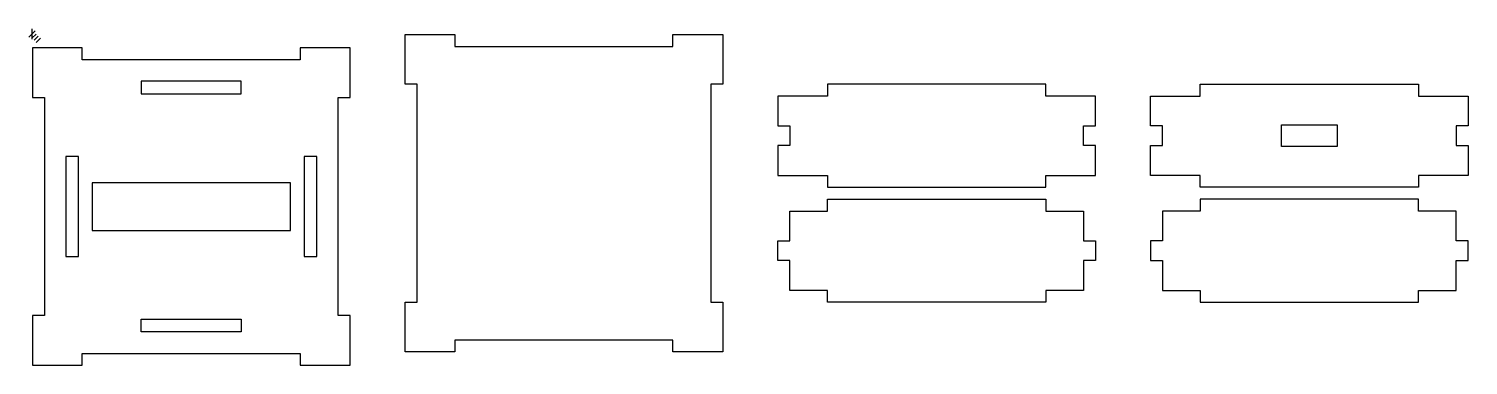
# Model space of a CAD drawing. Extents: x -1 to 362, y 0 to 85.
import ezdxf

# ---------------------------------------------------------------- set-up
doc = ezdxf.new("R2010")
doc.units = 0

msp = doc.modelspace()

# ---------------------------------------------------------------- linework, layer by layer
at = {"layer": 'Layer 1'}
for p, q in [((0.793749, 84.418349), (-0.793749, 82.830851)), ((0, 84.947515), (0, 82.301685)), ((1.058332, 83.6246), (0, 82.566268)), ((1.587498, 83.095434), (0.529166, 82.037102)), ((2.116664, 82.566268), (1.058332, 81.507936))]:
    msp.add_line(p, q, dxfattribs=at)
at = {"layer": 'Layer_0'}
for p, q in [((94.004678, 70.942324), (94.004678, 83.492307)), ((94.004678, 83.492307), (106.554659, 83.492307)), ((106.554659, 83.492307), (106.554659, 80.492309)), ((161.45459, 80.492309), (161.45459, 83.492307)), ((161.45459, 83.492307), (174.004573, 83.492307)), ((174.004573, 83.492307), (174.004573, 70.942324)), ((12.682193, 80.132334), (0.132209, 80.132334)), ((0.132209, 80.132334), (0.132209, 67.582358)), ((12.682193, 77.132338), (12.682193, 80.132334)), ((80.132107, 80.132334), (67.582123, 80.132334)), ((67.582123, 80.132334), (67.582123, 77.132338)), ((80.132107, 67.582358), (80.132107, 80.132334)), ((106.554659, 80.492309), (161.45459, 80.492309)), ((67.582123, 77.132338), (12.682193, 77.132338)), ((27.532162, 71.732342), (27.532162, 68.532343)), ((52.732151, 71.732342), (27.532162, 71.732342)), ((52.732151, 68.532343), (52.732151, 71.732342)), ((97.004673, 70.942324), (94.004678, 70.942324)), ((97.004673, 16.042198), (97.004673, 70.942324)), ((174.004573, 70.942324), (171.004577, 70.942324)), ((171.004577, 70.942324), (171.004577, 16.042198)), ((255.377323, 70.992356), (200.377094, 70.992356)), ((200.377094, 70.992356), (200.377094, 67.992355)), ((255.377323, 67.992355), (255.377323, 70.992356)), ((294.249868, 67.99225), (294.249868, 70.99225)), ((294.249868, 70.99225), (349.249797, 70.99225)), ((349.249797, 70.99225), (349.249797, 67.99225)), ((0.132209, 67.582358), (3.132204, 67.582358)), ((3.132204, 67.582358), (3.132204, 12.682417)), ((27.532162, 68.532343), (52.732151, 68.532343)), ((77.132111, 12.682417), (77.132111, 67.582358)), ((77.132111, 67.582358), (80.132107, 67.582358)), ((200.377094, 67.992355), (187.87711, 67.992355)), ((187.87711, 67.992355), (187.87711, 60.492168)), ((267.877306, 67.992355), (255.377323, 67.992355)), ((267.877306, 60.492168), (267.877306, 67.992355)), ((281.749883, 60.492248), (281.749883, 67.99225)), ((281.749883, 67.99225), (294.249868, 67.99225)), ((349.249797, 67.99225), (361.749783, 67.99225)), ((361.749783, 67.99225), (361.749783, 60.492248)), ((187.87711, 60.492168), (190.877107, 60.492168)), ((190.877107, 60.492168), (190.877107, 55.492158)), ((264.877311, 55.492158), (264.877311, 60.492168)), ((264.877311, 60.492168), (267.877306, 60.492168)), ((284.749878, 60.492248), (281.749883, 60.492248)), ((284.749878, 55.492264), (284.749878, 60.492248)), ((314.749852, 60.742252), (328.749835, 60.742252)), ((314.749852, 55.242259), (314.749852, 60.742252)), ((328.749835, 60.742252), (328.749835, 55.242259)), ((361.749783, 60.492248), (358.749785, 60.492248)), ((358.749785, 60.492248), (358.749785, 55.492264)), ((190.877107, 55.492158), (187.87711, 55.492158)), ((187.87711, 55.492158), (187.87711, 47.992182)), ((267.877306, 55.492158), (264.877311, 55.492158)), ((267.877306, 47.992182), (267.877306, 55.492158)), ((281.749883, 47.992262), (281.749883, 55.492264)), ((281.749883, 55.492264), (284.749878, 55.492264)), ((328.749835, 55.242259), (314.749852, 55.242259)), ((358.749785, 55.492264), (361.749783, 55.492264)), ((361.749783, 55.492264), (361.749783, 47.992262)), ((8.532187, 52.732372), (8.532187, 27.532402)), ((11.732202, 52.732372), (8.532187, 52.732372)), ((11.732202, 27.532402), (11.732202, 52.732372)), ((68.532121, 52.732372), (68.532121, 27.532402)), ((71.732118, 52.732372), (68.532121, 52.732372)), ((71.732118, 27.532402), (71.732118, 52.732372)), ((187.87711, 47.992182), (200.377094, 47.992182)), ((200.377094, 47.992182), (200.377094, 44.992182)), ((255.377323, 44.992182), (255.377323, 47.992182)), ((255.377323, 47.992182), (267.877306, 47.992182)), ((294.249868, 47.992262), (281.749883, 47.992262)), ((294.249868, 44.992261), (294.249868, 47.992262)), ((361.749783, 47.992262), (349.249797, 47.992262)), ((349.249797, 47.992262), (349.249797, 44.992261)), ((15.132189, 46.132376), (15.132189, 34.132372)), ((65.132127, 46.132376), (15.132189, 46.132376)), ((65.132127, 34.132372), (65.132127, 46.132376)), ((200.377094, 44.992182), (255.377323, 44.992182)), ((349.249797, 44.992261), (294.249868, 44.992261)), ((200.377094, 38.99218), (200.377094, 41.992181)), ((200.377094, 41.992181), (255.377323, 41.992181)), ((255.377323, 41.992181), (255.377323, 38.99218)), ((349.249797, 41.992287), (294.249868, 41.992287)), ((294.249868, 41.992287), (294.249868, 38.992286)), ((349.249797, 38.992286), (349.249797, 41.992287)), ((190.877107, 31.492204), (190.877107, 38.99218)), ((190.877107, 38.99218), (200.377094, 38.99218)), ((255.377323, 38.99218), (264.877311, 38.99218)), ((264.877311, 38.99218), (264.877311, 31.492204)), ((294.249868, 38.992286), (284.749878, 38.992286)), ((284.749878, 38.992286), (284.749878, 31.492284)), ((358.749785, 38.992286), (349.249797, 38.992286)), ((358.749785, 31.492284), (358.749785, 38.992286)), ((15.132189, 34.132372), (65.132127, 34.132372)), ((187.87711, 26.492194), (187.87711, 31.492204)), ((187.87711, 31.492204), (190.877107, 31.492204)), ((264.877311, 31.492204), (267.877306, 31.492204)), ((267.877306, 31.492204), (267.877306, 26.492194)), ((281.749883, 31.492284), (281.749883, 26.4923)), ((284.749878, 31.492284), (281.749883, 31.492284)), ((361.749783, 31.492284), (358.749785, 31.492284)), ((361.749783, 26.4923), (361.749783, 31.492284)), ((8.532187, 27.532402), (11.732202, 27.532402)), ((68.532121, 27.532402), (71.732118, 27.532402)), ((190.877107, 26.492194), (187.87711, 26.492194)), ((190.877107, 18.992219), (190.877107, 26.492194)), ((267.877306, 26.492194), (264.877311, 26.492194)), ((264.877311, 26.492194), (264.877311, 18.992219)), ((281.749883, 26.4923), (284.749878, 26.4923)), ((284.749878, 26.4923), (284.749878, 18.992298)), ((358.749785, 18.992298), (358.749785, 26.4923)), ((358.749785, 26.4923), (361.749783, 26.4923)), ((200.377094, 18.992219), (190.877107, 18.992219)), ((200.377094, 15.992218), (200.377094, 18.992219)), ((264.877311, 18.992219), (255.377323, 18.992219)), ((255.377323, 18.992219), (255.377323, 15.992218)), ((284.749878, 18.992298), (294.249868, 18.992298)), ((294.249868, 18.992298), (294.249868, 15.992324)), ((349.249797, 15.992324), (349.249797, 18.992298)), ((349.249797, 18.992298), (358.749785, 18.992298)), ((94.004678, 3.492206), (94.004678, 16.042198)), ((94.004678, 16.042198), (97.004673, 16.042198)), ((171.004577, 16.042198), (174.004573, 16.042198)), ((174.004573, 16.042198), (174.004573, 3.492206)), ((255.377323, 15.992218), (200.377094, 15.992218)), ((294.249868, 15.992324), (349.249797, 15.992324)), ((3.132204, 12.682417), (0.132209, 12.682417)), ((0.132209, 12.682417), (0.132209, 0.132425)), ((27.532162, 8.532433), (27.532162, 11.732432)), ((27.532162, 11.732432), (52.732151, 11.732432)), ((52.732151, 11.732432), (52.732151, 8.532433)), ((80.132107, 12.682417), (77.132111, 12.682417)), ((80.132107, 0.132425), (80.132107, 12.682417)), ((52.732151, 8.532433), (27.532162, 8.532433)), ((161.45459, 6.492207), (106.554659, 6.492207)), ((106.554659, 6.492207), (106.554659, 3.492206)), ((161.45459, 3.492206), (161.45459, 6.492207)), ((0.132209, 0.132425), (12.682193, 0.132425)), ((12.682193, 0.132425), (12.682193, 3.132426)), ((12.682193, 3.132426), (67.582123, 3.132426)), ((67.582123, 3.132426), (67.582123, 0.132425)), ((67.582123, 0.132425), (80.132107, 0.132425)), ((106.554659, 3.492206), (94.004678, 3.492206)), ((174.004573, 3.492206), (161.45459, 3.492206))]:
    msp.add_line(p, q, dxfattribs=at)

doc.saveas('drawing.dxf')
